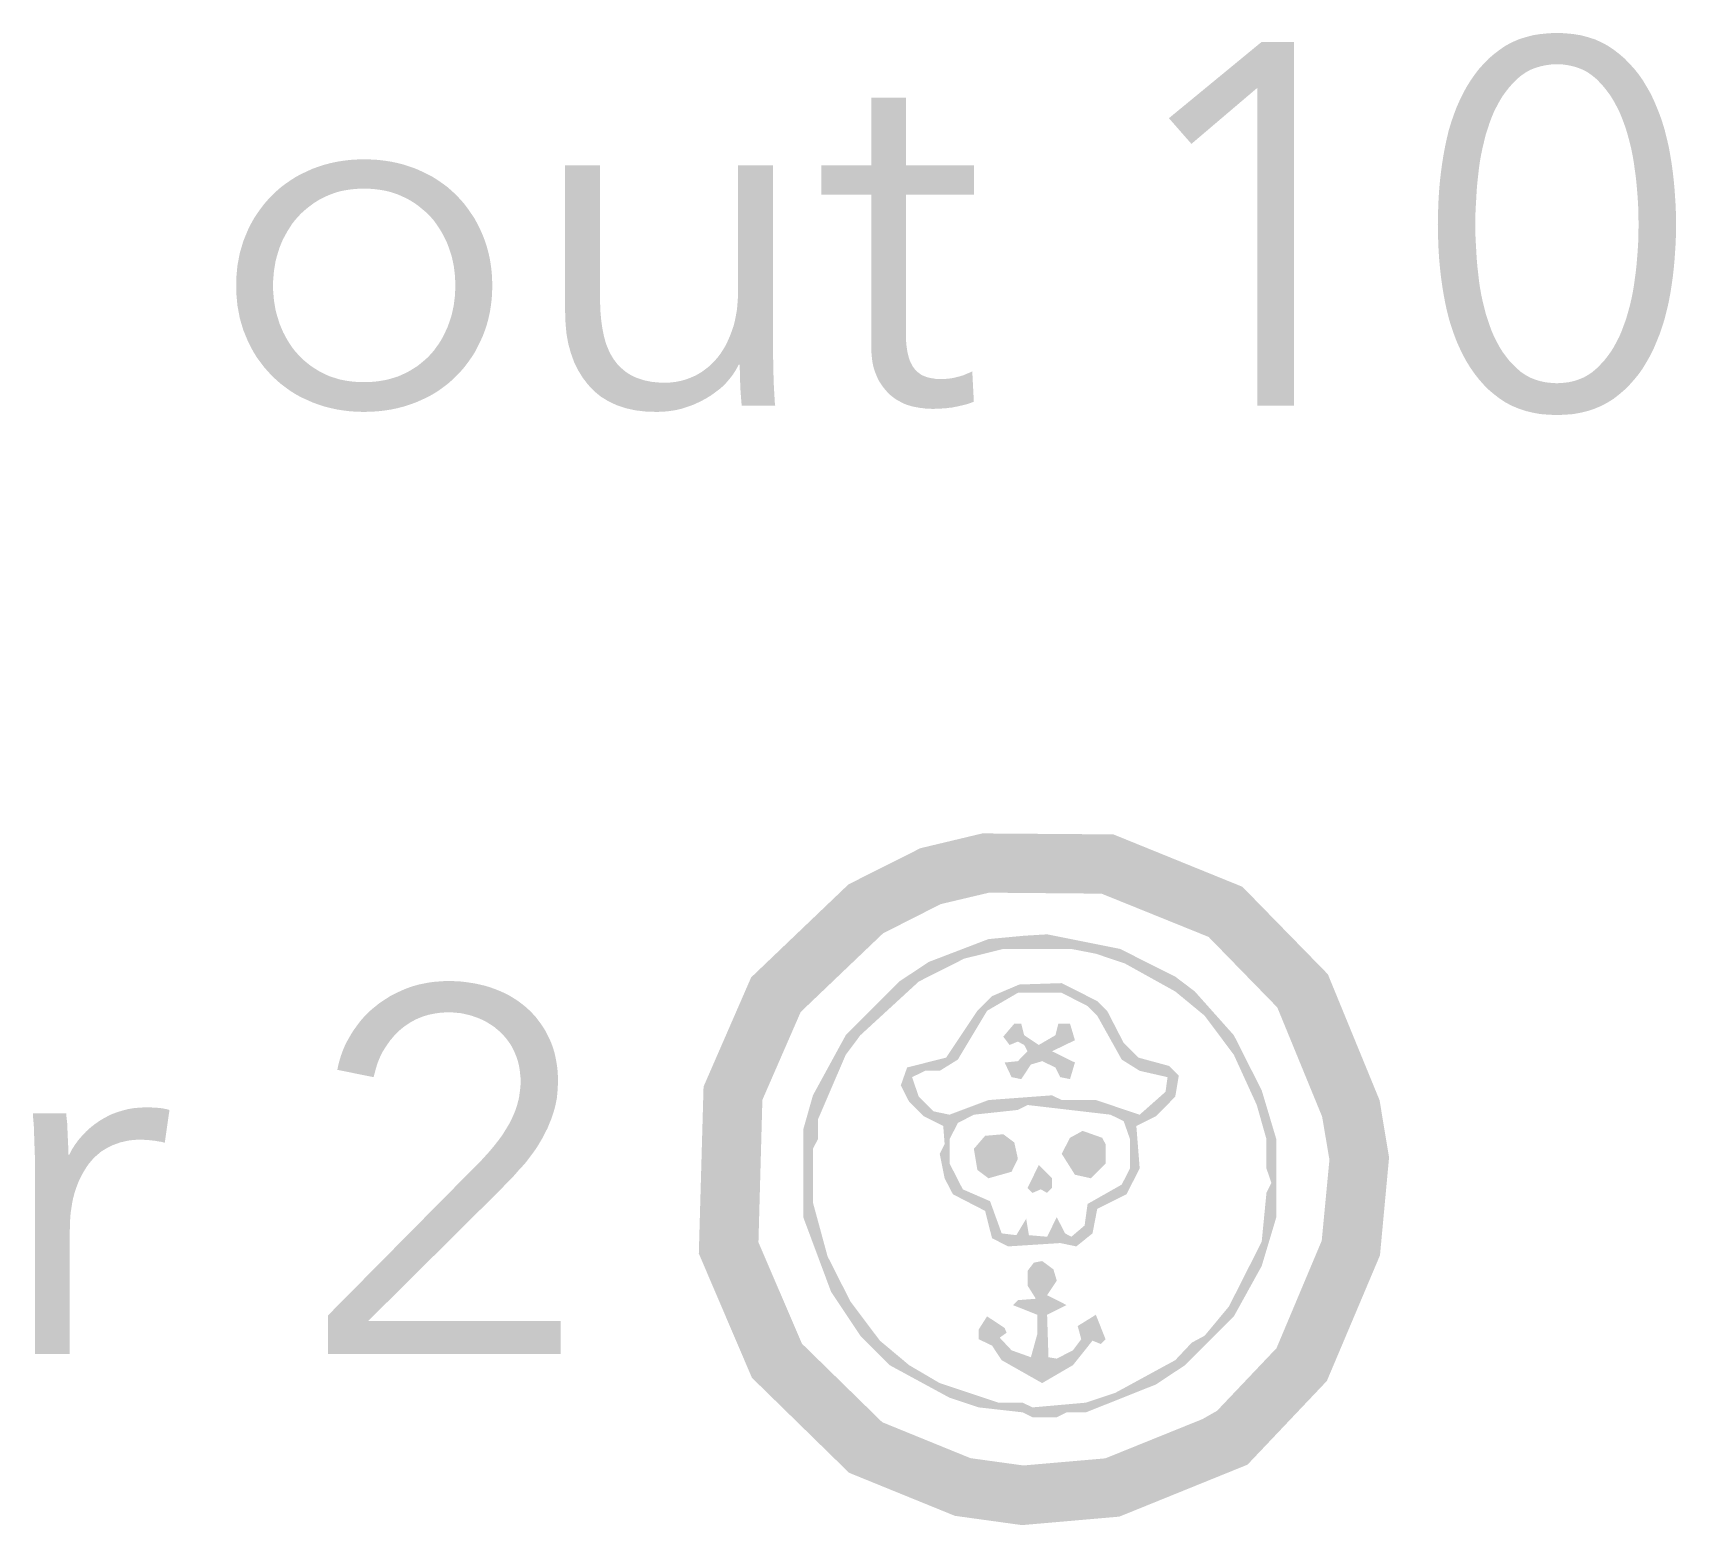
# Model space of a CAD drawing. Header units: millimetres. Extents: x 6 to 594, y 82 to 394.
# Drawn here: x 328.57 to 336.89, y 365.53 to 373.09 of the extents above; entities that cross this region are included whole.
import ezdxf

# ---------------------------------------------------------------- set-up
doc = ezdxf.new("R2010")
doc.units = ezdxf.units.MM
doc.layers.add('RASTER', color=7, linetype='Continuous')

msp = doc.modelspace()

# ---------------------------------------------------------------- hatches: boundary and pattern name
at = {"layer": 'RASTER'}
for points in [[(334.954, 371.2), (334.767, 371.2), (334.767, 372.809), (334.434, 372.526), (334.32, 372.656), (334.788, 373.041), (334.954, 373.041)], [(333.332, 372.269), (332.989, 372.269), (332.989, 371.559), (332.989, 371.542), (332.989, 371.526), (332.99, 371.511), (332.992, 371.497), (332.994, 371.483), (332.996, 371.471), (332.999, 371.458), (333.002, 371.447), (333.005, 371.436), (333.009, 371.426), (333.013, 371.417), (333.018, 371.408), (333.022, 371.399), (333.028, 371.392), (333.033, 371.385), (333.039, 371.378), (333.046, 371.372), (333.052, 371.367), (333.059, 371.362), (333.066, 371.357), (333.074, 371.353), (333.081, 371.35), (333.089, 371.347), (333.098, 371.344), (333.106, 371.342), (333.115, 371.34), (333.124, 371.339), (333.133, 371.337), (333.142, 371.336), (333.151, 371.336), (333.161, 371.335), (333.171, 371.335), (333.18, 371.335), (333.189, 371.336), (333.198, 371.337), (333.208, 371.338), (333.218, 371.339), (333.227, 371.341), (333.237, 371.343), (333.247, 371.346), (333.257, 371.348), (333.267, 371.351), (333.277, 371.354), (333.287, 371.358), (333.296, 371.362), (333.306, 371.366), (333.315, 371.37), (333.324, 371.374), (333.332, 371.221), (333.32, 371.216), (333.308, 371.212), (333.296, 371.208), (333.284, 371.205), (333.272, 371.202), (333.259, 371.199), (333.247, 371.196), (333.234, 371.194), (333.221, 371.191), (333.208, 371.19), (333.195, 371.188), (333.181, 371.187), (333.167, 371.186), (333.153, 371.185), (333.139, 371.185), (333.124, 371.184), (333.111, 371.185), (333.099, 371.185), (333.086, 371.186), (333.073, 371.188), (333.06, 371.189), (333.047, 371.192), (333.033, 371.194), (333.02, 371.197), (333.006, 371.201), (332.993, 371.205), (332.98, 371.21), (332.967, 371.216), (332.955, 371.223), (332.942, 371.23), (332.93, 371.238), (332.918, 371.247), (332.907, 371.256), (332.896, 371.267), (332.886, 371.278), (332.876, 371.29), (332.867, 371.302), (332.858, 371.316), (332.849, 371.33), (332.842, 371.346), (332.835, 371.362), (332.829, 371.379), (332.823, 371.398), (332.819, 371.418), (332.816, 371.439), (332.814, 371.461), (332.812, 371.485), (332.812, 371.509), (332.812, 372.269), (332.56, 372.269), (332.56, 372.417), (332.812, 372.417), (332.812, 372.76), (332.989, 372.76), (332.989, 372.417), (333.332, 372.417)], [(332.157, 371.2), (332.155, 371.213), (332.154, 371.225), (332.153, 371.239), (332.152, 371.252), (332.151, 371.266), (332.15, 371.28), (332.149, 371.294), (332.149, 371.309), (332.148, 371.324), (332.148, 371.338), (332.147, 371.351), (332.147, 371.364), (332.147, 371.376), (332.146, 371.387), (332.146, 371.398), (332.146, 371.408), (332.141, 371.408), (332.127, 371.382), (332.111, 371.357), (332.093, 371.334), (332.073, 371.311), (332.051, 371.29), (332.026, 371.271), (332, 371.252), (331.972, 371.235), (331.943, 371.22), (331.913, 371.206), (331.882, 371.195), (331.852, 371.185), (331.821, 371.178), (331.789, 371.173), (331.757, 371.17), (331.725, 371.169), (331.669, 371.171), (331.617, 371.177), (331.568, 371.188), (331.523, 371.203), (331.481, 371.223), (331.443, 371.246), (331.409, 371.274), (331.378, 371.307), (331.351, 371.342), (331.327, 371.381), (331.307, 371.422), (331.291, 371.467), (331.278, 371.513), (331.269, 371.563), (331.264, 371.615), (331.262, 371.671), (331.262, 372.417), (331.439, 372.417), (331.439, 371.743), (331.439, 371.72), (331.44, 371.696), (331.441, 371.674), (331.443, 371.652), (331.445, 371.63), (331.448, 371.609), (331.451, 371.589), (331.455, 371.569), (331.459, 371.55), (331.464, 371.532), (331.469, 371.514), (331.476, 371.497), (331.483, 371.48), (331.49, 371.465), (331.499, 371.45), (331.508, 371.435), (331.518, 371.422), (331.528, 371.409), (331.54, 371.397), (331.552, 371.386), (331.565, 371.375), (331.579, 371.365), (331.594, 371.356), (331.609, 371.348), (331.626, 371.341), (331.643, 371.335), (331.662, 371.329), (331.681, 371.325), (331.702, 371.321), (331.723, 371.319), (331.746, 371.317), (331.769, 371.317), (331.787, 371.317), (331.804, 371.319), (331.821, 371.321), (331.838, 371.324), (331.855, 371.328), (331.872, 371.333), (331.889, 371.339), (331.906, 371.346), (331.922, 371.353), (331.938, 371.362), (331.953, 371.371), (331.968, 371.382), (331.983, 371.393), (331.997, 371.405), (332.011, 371.419), (332.024, 371.433), (332.037, 371.448), (332.049, 371.464), (332.06, 371.481), (332.071, 371.499), (332.081, 371.518), (332.09, 371.538), (332.099, 371.559), (332.107, 371.581), (332.115, 371.604), (332.121, 371.628), (332.126, 371.653), (332.131, 371.679), (332.134, 371.706), (332.136, 371.734), (332.138, 371.763), (332.138, 371.793), (332.138, 372.417), (332.315, 372.417), (332.315, 371.468), (332.315, 371.455), (332.315, 371.441), (332.316, 371.427), (332.316, 371.411), (332.316, 371.395), (332.317, 371.378), (332.317, 371.359), (332.318, 371.34), (332.318, 371.321), (332.319, 371.302), (332.32, 371.284), (332.321, 371.266), (332.322, 371.249), (332.323, 371.232), (332.324, 371.216), (332.326, 371.2)], [(331.239, 366.4), (330.061, 366.4), (330.061, 366.595), (330.815, 367.357), (330.825, 367.367), (330.836, 367.378), (330.846, 367.389), (330.856, 367.4), (330.866, 367.411), (330.877, 367.423), (330.887, 367.435), (330.897, 367.447), (330.907, 367.459), (330.916, 367.471), (330.926, 367.483), (330.935, 367.496), (330.944, 367.508), (330.952, 367.521), (330.96, 367.534), (330.968, 367.547), (330.976, 367.56), (330.983, 367.573), (330.99, 367.587), (330.996, 367.6), (331.002, 367.614), (331.008, 367.628), (331.013, 367.643), (331.018, 367.657), (331.022, 367.672), (331.026, 367.687), (331.029, 367.702), (331.031, 367.717), (331.033, 367.732), (331.035, 367.747), (331.036, 367.762), (331.036, 367.778), (331.036, 367.798), (331.034, 367.817), (331.032, 367.836), (331.029, 367.855), (331.025, 367.873), (331.02, 367.89), (331.014, 367.907), (331.007, 367.924), (331, 367.94), (330.992, 367.955), (330.983, 367.97), (330.973, 367.984), (330.963, 367.997), (330.952, 368.01), (330.94, 368.022), (330.928, 368.034), (330.915, 368.045), (330.902, 368.056), (330.888, 368.065), (330.874, 368.074), (330.859, 368.083), (330.843, 368.091), (330.827, 368.098), (330.811, 368.104), (330.794, 368.11), (330.778, 368.115), (330.76, 368.119), (330.743, 368.123), (330.726, 368.126), (330.708, 368.127), (330.69, 368.129), (330.672, 368.129), (330.636, 368.128), (330.601, 368.123), (330.567, 368.116), (330.536, 368.106), (330.505, 368.093), (330.476, 368.077), (330.448, 368.058), (330.422, 368.037), (330.398, 368.013), (330.376, 367.987), (330.357, 367.96), (330.339, 367.932), (330.324, 367.902), (330.311, 367.87), (330.301, 367.836), (330.292, 367.801), (330.108, 367.838), (330.113, 367.862), (330.119, 367.885), (330.126, 367.908), (330.134, 367.931), (330.143, 367.953), (330.153, 367.975), (330.165, 367.996), (330.177, 368.017), (330.19, 368.038), (330.204, 368.057), (330.218, 368.076), (330.233, 368.095), (330.249, 368.112), (330.266, 368.129), (330.283, 368.145), (330.302, 368.16), (330.32, 368.175), (330.34, 368.188), (330.36, 368.201), (330.38, 368.214), (330.402, 368.225), (330.424, 368.235), (330.446, 368.245), (330.469, 368.254), (330.493, 368.262), (330.517, 368.269), (330.542, 368.274), (330.567, 368.279), (330.592, 368.283), (330.618, 368.285), (330.645, 368.287), (330.672, 368.288), (330.7, 368.287), (330.727, 368.286), (330.754, 368.283), (330.781, 368.279), (330.807, 368.275), (330.833, 368.269), (330.859, 368.263), (330.884, 368.255), (330.909, 368.246), (330.932, 368.237), (330.956, 368.226), (330.978, 368.215), (330.999, 368.202), (331.02, 368.189), (331.04, 368.174), (331.059, 368.159), (331.078, 368.142), (331.095, 368.125), (331.112, 368.107), (331.127, 368.087), (331.142, 368.067), (331.156, 368.046), (331.168, 368.024), (331.18, 368), (331.191, 367.976), (331.2, 367.951), (331.208, 367.925), (331.214, 367.898), (331.219, 367.87), (331.223, 367.841), (331.225, 367.811), (331.226, 367.781), (331.225, 367.759), (331.224, 367.737), (331.222, 367.716), (331.22, 367.695), (331.216, 367.675), (331.212, 367.655), (331.207, 367.636), (331.201, 367.617), (331.195, 367.598), (331.188, 367.58), (331.18, 367.561), (331.173, 367.543), (331.164, 367.526), (331.155, 367.508), (331.146, 367.491), (331.136, 367.474), (331.126, 367.457), (331.115, 367.44), (331.104, 367.424), (331.092, 367.408), (331.08, 367.392), (331.068, 367.376), (331.055, 367.36), (331.041, 367.345), (331.027, 367.33), (331.014, 367.315), (331, 367.299), (330.985, 367.284), (330.971, 367.269), (330.956, 367.254), (330.942, 367.239), (330.927, 367.224), (330.264, 366.566), (331.239, 366.566)], [(328.576, 367.349), (328.576, 367.362), (328.576, 367.375), (328.576, 367.39), (328.576, 367.406), (328.575, 367.422), (328.575, 367.439), (328.574, 367.457), (328.574, 367.476), (328.573, 367.496), (328.572, 367.514), (328.571, 367.533), (328.571, 367.551), (328.57, 367.568), (328.568, 367.585), (328.567, 367.601), (328.566, 367.617), (328.735, 367.617), (328.736, 367.604), (328.737, 367.591), (328.739, 367.578), (328.74, 367.565), (328.74, 367.551), (328.741, 367.537), (328.742, 367.522), (328.743, 367.508), (328.743, 367.493), (328.744, 367.479), (328.744, 367.466), (328.745, 367.453), (328.745, 367.441), (328.745, 367.43), (328.745, 367.419), (328.745, 367.409), (328.751, 367.409), (328.764, 367.435), (328.78, 367.46), (328.797, 367.483), (328.816, 367.505), (328.836, 367.526), (328.858, 367.546), (328.881, 367.564), (328.907, 367.582), (328.933, 367.597), (328.96, 367.611), (328.988, 367.622), (329.017, 367.631), (329.047, 367.639), (329.077, 367.644), (329.109, 367.647), (329.141, 367.648), (329.149, 367.648), (329.157, 367.648), (329.165, 367.648), (329.173, 367.647), (329.18, 367.647), (329.188, 367.647), (329.195, 367.646), (329.202, 367.645), (329.209, 367.645), (329.215, 367.644), (329.222, 367.643), (329.229, 367.642), (329.236, 367.64), (329.243, 367.639), (329.25, 367.637), (329.258, 367.635), (329.234, 367.469), (329.23, 367.47), (329.225, 367.471), (329.22, 367.473), (329.213, 367.474), (329.207, 367.475), (329.199, 367.476), (329.191, 367.478), (329.182, 367.479), (329.173, 367.48), (329.164, 367.481), (329.155, 367.482), (329.146, 367.483), (329.137, 367.483), (329.128, 367.484), (329.119, 367.484), (329.109, 367.484), (329.092, 367.484), (329.075, 367.483), (329.057, 367.481), (329.041, 367.478), (329.024, 367.474), (329.007, 367.47), (328.991, 367.464), (328.974, 367.458), (328.958, 367.451), (328.943, 367.443), (328.928, 367.434), (328.913, 367.425), (328.9, 367.414), (328.886, 367.402), (328.873, 367.39), (328.861, 367.376), (328.849, 367.362), (328.838, 367.346), (328.828, 367.33), (328.818, 367.313), (328.808, 367.294), (328.799, 367.275), (328.791, 367.255), (328.783, 367.233), (328.776, 367.211), (328.77, 367.188), (328.765, 367.163), (328.761, 367.137), (328.757, 367.111), (328.755, 367.083), (328.754, 367.054), (328.753, 367.024), (328.753, 366.4), (328.576, 366.4), (328.576, 367.349)]]:
    msp.add_hatch(color=7, dxfattribs=at).paths.add_polyline_path(points)
h = msp.add_hatch(color=7, dxfattribs=at)
h.paths.add_polyline_path([(336.285, 373.088), (336.327, 373.086), (336.368, 373.082), (336.406, 373.076), (336.443, 373.066), (336.478, 373.055), (336.511, 373.04), (336.543, 373.023), (336.573, 373.003), (336.601, 372.981), (336.628, 372.958), (336.653, 372.932), (336.677, 372.906), (336.7, 372.877), (336.721, 372.847), (336.74, 372.815), (336.759, 372.782), (336.776, 372.747), (336.791, 372.711), (336.806, 372.674), (336.819, 372.636), (336.831, 372.597), (336.841, 372.556), (336.851, 372.514), (336.859, 372.471), (336.866, 372.428), (336.872, 372.384), (336.877, 372.34), (336.881, 372.296), (336.884, 372.252), (336.887, 372.207), (336.888, 372.163), (336.889, 372.118), (336.888, 372.073), (336.887, 372.029), (336.884, 371.984), (336.881, 371.94), (336.877, 371.896), (336.872, 371.852), (336.866, 371.809), (336.859, 371.766), (336.851, 371.723), (336.841, 371.681), (336.831, 371.641), (336.819, 371.602), (336.806, 371.564), (336.791, 371.527), (336.776, 371.491), (336.759, 371.456), (336.74, 371.423), (336.721, 371.391), (336.7, 371.361), (336.677, 371.333), (336.653, 371.306), (336.628, 371.281), (336.601, 371.258), (336.573, 371.236), (336.543, 371.217), (336.511, 371.2), (336.478, 371.186), (336.443, 371.174), (336.406, 371.165), (336.368, 371.158), (336.327, 371.155), (336.285, 371.153), (336.243, 371.155), (336.202, 371.158), (336.163, 371.165), (336.126, 371.174), (336.091, 371.186), (336.057, 371.2), (336.025, 371.217), (335.996, 371.236), (335.967, 371.258), (335.94, 371.281), (335.915, 371.306), (335.891, 371.333), (335.869, 371.361), (335.848, 371.391), (335.828, 371.423), (335.81, 371.456), (335.793, 371.491), (335.777, 371.527), (335.763, 371.564), (335.75, 371.602), (335.738, 371.641), (335.728, 371.681), (335.719, 371.723), (335.711, 371.766), (335.704, 371.809), (335.698, 371.852), (335.693, 371.896), (335.689, 371.94), (335.686, 371.984), (335.684, 372.029), (335.683, 372.073), (335.682, 372.118), (335.683, 372.163), (335.684, 372.207), (335.686, 372.252), (335.689, 372.296), (335.693, 372.34), (335.698, 372.384), (335.704, 372.428), (335.711, 372.471), (335.719, 372.514), (335.728, 372.556), (335.738, 372.597), (335.75, 372.636), (335.763, 372.674), (335.777, 372.711), (335.793, 372.747), (335.81, 372.782), (335.828, 372.815), (335.848, 372.847), (335.869, 372.877), (335.891, 372.906), (335.915, 372.932), (335.94, 372.958), (335.967, 372.981), (335.996, 373.003), (336.025, 373.023), (336.057, 373.04), (336.091, 373.055), (336.126, 373.066), (336.163, 373.076), (336.202, 373.082), (336.243, 373.086), (336.285, 373.088)])
h.paths.add_polyline_path([(336.285, 372.929), (336.256, 372.928), (336.227, 372.924), (336.2, 372.918), (336.174, 372.91), (336.149, 372.9), (336.126, 372.887), (336.103, 372.871), (336.083, 372.854), (336.063, 372.834), (336.044, 372.813), (336.027, 372.791), (336.01, 372.768), (335.995, 372.743), (335.981, 372.717), (335.967, 372.69), (335.955, 372.661), (335.944, 372.632), (335.934, 372.601), (335.924, 372.57), (335.916, 372.537), (335.908, 372.504), (335.901, 372.47), (335.895, 372.436), (335.89, 372.4), (335.886, 372.364), (335.882, 372.328), (335.879, 372.293), (335.877, 372.257), (335.875, 372.222), (335.873, 372.187), (335.872, 372.152), (335.872, 372.118), (335.872, 372.083), (335.873, 372.049), (335.875, 372.014), (335.877, 371.979), (335.879, 371.944), (335.882, 371.908), (335.886, 371.873), (335.89, 371.837), (335.895, 371.802), (335.901, 371.767), (335.908, 371.734), (335.916, 371.701), (335.924, 371.669), (335.934, 371.638), (335.944, 371.608), (335.955, 371.578), (335.967, 371.55), (335.981, 371.523), (335.995, 371.497), (336.01, 371.473), (336.027, 371.45), (336.044, 371.428), (336.063, 371.408), (336.083, 371.389), (336.103, 371.371), (336.126, 371.356), (336.149, 371.343), (336.174, 371.333), (336.2, 371.325), (336.227, 371.319), (336.256, 371.316), (336.285, 371.314), (336.315, 371.316), (336.343, 371.319), (336.37, 371.325), (336.395, 371.333), (336.42, 371.343), (336.443, 371.356), (336.465, 371.371), (336.486, 371.389), (336.505, 371.408), (336.524, 371.428), (336.541, 371.45), (336.558, 371.473), (336.573, 371.497), (336.587, 371.523), (336.601, 371.55), (336.613, 371.578), (336.624, 371.608), (336.635, 371.638), (336.644, 371.669), (336.653, 371.701), (336.661, 371.734), (336.668, 371.767), (336.674, 371.802), (336.679, 371.837), (336.684, 371.873), (336.688, 371.908), (336.691, 371.944), (336.694, 371.979), (336.696, 372.014), (336.698, 372.049), (336.698, 372.083), (336.699, 372.118), (336.698, 372.152), (336.698, 372.187), (336.696, 372.222), (336.694, 372.257), (336.691, 372.293), (336.688, 372.328), (336.684, 372.364), (336.679, 372.4), (336.674, 372.436), (336.668, 372.47), (336.661, 372.504), (336.653, 372.537), (336.644, 372.57), (336.635, 372.601), (336.624, 372.632), (336.613, 372.661), (336.601, 372.69), (336.587, 372.717), (336.573, 372.743), (336.558, 372.768), (336.541, 372.791), (336.524, 372.813), (336.505, 372.834), (336.486, 372.854), (336.465, 372.871), (336.443, 372.887), (336.42, 372.9), (336.395, 372.91), (336.37, 372.918), (336.343, 372.924), (336.315, 372.928), (336.285, 372.929)])
h = msp.add_hatch(color=7, dxfattribs=at)
h.paths.add_polyline_path([(330.893, 371.808), (330.892, 371.774), (330.89, 371.741), (330.886, 371.708), (330.881, 371.676), (330.874, 371.644), (330.866, 371.613), (330.856, 371.583), (330.845, 371.554), (330.832, 371.525), (330.818, 371.497), (330.804, 371.47), (330.787, 371.444), (330.77, 371.42), (330.752, 371.396), (330.732, 371.373), (330.711, 371.351), (330.689, 371.33), (330.666, 371.31), (330.642, 371.292), (330.617, 371.274), (330.591, 371.258), (330.563, 371.243), (330.535, 371.23), (330.506, 371.217), (330.475, 371.206), (330.444, 371.196), (330.413, 371.188), (330.38, 371.181), (330.347, 371.176), (330.313, 371.172), (330.278, 371.17), (330.243, 371.169), (330.208, 371.17), (330.174, 371.172), (330.141, 371.176), (330.108, 371.181), (330.076, 371.188), (330.044, 371.196), (330.013, 371.206), (329.983, 371.217), (329.954, 371.23), (329.925, 371.243), (329.898, 371.258), (329.872, 371.274), (329.847, 371.292), (329.823, 371.31), (329.8, 371.33), (329.778, 371.351), (329.757, 371.373), (329.737, 371.396), (329.719, 371.42), (329.701, 371.444), (329.685, 371.47), (329.67, 371.497), (329.656, 371.525), (329.644, 371.554), (329.632, 371.583), (329.623, 371.613), (329.614, 371.644), (329.608, 371.676), (329.602, 371.708), (329.599, 371.741), (329.596, 371.774), (329.596, 371.808), (329.596, 371.843), (329.599, 371.876), (329.602, 371.909), (329.608, 371.941), (329.614, 371.973), (329.623, 372.003), (329.632, 372.034), (329.644, 372.063), (329.656, 372.092), (329.67, 372.12), (329.685, 372.147), (329.701, 372.172), (329.719, 372.197), (329.737, 372.221), (329.757, 372.244), (329.778, 372.266), (329.8, 372.287), (329.823, 372.307), (329.847, 372.325), (329.872, 372.342), (329.898, 372.359), (329.925, 372.373), (329.954, 372.387), (329.983, 372.4), (330.013, 372.411), (330.044, 372.421), (330.076, 372.429), (330.108, 372.436), (330.141, 372.441), (330.174, 372.445), (330.208, 372.447), (330.243, 372.448), (330.278, 372.447), (330.313, 372.445), (330.347, 372.441), (330.38, 372.436), (330.413, 372.429), (330.444, 372.421), (330.475, 372.411), (330.506, 372.4), (330.535, 372.387), (330.563, 372.373), (330.591, 372.359), (330.617, 372.342), (330.642, 372.325), (330.666, 372.307), (330.689, 372.287), (330.711, 372.266), (330.732, 372.244), (330.752, 372.221), (330.77, 372.197), (330.787, 372.172), (330.804, 372.147), (330.818, 372.12), (330.832, 372.092), (330.845, 372.063), (330.856, 372.034), (330.866, 372.003), (330.874, 371.973), (330.881, 371.941), (330.886, 371.909), (330.89, 371.876), (330.892, 371.843), (330.893, 371.808)])
h.paths.add_polyline_path([(330.706, 371.808), (330.705, 371.834), (330.704, 371.858), (330.701, 371.883), (330.698, 371.907), (330.693, 371.931), (330.688, 371.954), (330.681, 371.977), (330.673, 372), (330.665, 372.022), (330.655, 372.043), (330.645, 372.063), (330.634, 372.083), (330.622, 372.102), (330.609, 372.121), (330.596, 372.139), (330.581, 372.156), (330.566, 372.172), (330.549, 372.187), (330.532, 372.201), (330.515, 372.215), (330.496, 372.228), (330.477, 372.24), (330.456, 372.251), (330.435, 372.261), (330.414, 372.27), (330.391, 372.278), (330.368, 372.285), (330.344, 372.29), (330.32, 372.294), (330.295, 372.297), (330.269, 372.299), (330.243, 372.3), (330.217, 372.299), (330.191, 372.297), (330.166, 372.294), (330.142, 372.29), (330.118, 372.285), (330.096, 372.278), (330.073, 372.27), (330.052, 372.261), (330.031, 372.251), (330.011, 372.24), (329.992, 372.228), (329.974, 372.215), (329.956, 372.201), (329.939, 372.187), (329.923, 372.172), (329.908, 372.156), (329.893, 372.139), (329.879, 372.121), (329.867, 372.102), (329.855, 372.083), (329.844, 372.063), (329.833, 372.043), (329.824, 372.022), (329.815, 372), (329.808, 371.977), (329.801, 371.954), (329.795, 371.931), (329.791, 371.907), (329.787, 371.883), (329.785, 371.858), (329.783, 371.834), (329.783, 371.808), (329.783, 371.783), (329.785, 371.758), (329.787, 371.734), (329.791, 371.71), (329.795, 371.686), (329.801, 371.663), (329.808, 371.64), (329.815, 371.617), (329.824, 371.595), (329.833, 371.574), (329.844, 371.553), (329.855, 371.533), (329.867, 371.514), (329.879, 371.496), (329.893, 371.478), (329.908, 371.461), (329.923, 371.445), (329.939, 371.43), (329.956, 371.416), (329.974, 371.402), (329.992, 371.39), (330.011, 371.378), (330.031, 371.367), (330.052, 371.357), (330.073, 371.348), (330.096, 371.341), (330.118, 371.334), (330.142, 371.329), (330.166, 371.325), (330.191, 371.322), (330.217, 371.32), (330.243, 371.32), (330.269, 371.32), (330.295, 371.322), (330.32, 371.325), (330.344, 371.329), (330.368, 371.334), (330.391, 371.341), (330.414, 371.348), (330.435, 371.357), (330.456, 371.367), (330.477, 371.378), (330.496, 371.39), (330.515, 371.402), (330.532, 371.416), (330.549, 371.43), (330.566, 371.445), (330.581, 371.461), (330.596, 371.478), (330.609, 371.496), (330.622, 371.514), (330.634, 371.533), (330.645, 371.553), (330.655, 371.574), (330.665, 371.595), (330.673, 371.617), (330.681, 371.64), (330.688, 371.663), (330.693, 371.686), (330.698, 371.71), (330.701, 371.734), (330.704, 371.758), (330.705, 371.783), (330.706, 371.808)])
h = msp.add_hatch(color=7, dxfattribs=at)
h.paths.add_polyline_path([(333.375, 369.035), (334.039, 369.03), (334.692, 368.765), (335.125, 368.322), (335.387, 367.684), (335.435, 367.394), (335.389, 366.899), (335.12, 366.263), (334.718, 365.839), (334.069, 365.576), (333.576, 365.533), (333.236, 365.58), (332.7, 365.798), (332.208, 366.279), (331.939, 366.908), (331.963, 367.753), (332.204, 368.306), (332.697, 368.777), (333.061, 368.96)])
h.paths.add_polyline_path([(333.409, 368.735), (333.164, 368.677), (332.872, 368.529), (332.455, 368.131), (332.261, 367.686), (332.241, 366.965), (332.461, 366.452), (332.868, 366.054), (333.315, 365.872), (333.583, 365.835), (333.998, 365.871), (334.545, 366.092), (334.865, 366.429), (335.094, 366.973), (335.133, 367.383), (335.096, 367.601), (334.869, 368.154), (334.521, 368.511), (333.979, 368.73), (333.409, 368.735)])
h = msp.add_hatch(color=7, dxfattribs=at)
h.paths.add_polyline_path([(333.463, 368.838), (333.9, 368.846), (334.123, 368.796), (334.451, 368.655), (334.674, 368.507), (334.846, 368.334), (335.044, 368.038), (335.185, 367.66), (335.234, 367.413), (335.234, 367.191), (335.135, 366.746), (334.896, 366.319), (334.599, 366.022), (334.222, 365.832), (333.802, 365.733), (333.555, 365.733), (333.505, 365.758), (333.258, 365.783), (333.11, 365.832), (332.757, 366.022), (332.485, 366.269), (332.362, 366.442), (332.196, 366.771), (332.122, 367.067), (332.122, 367.462), (332.171, 367.709), (332.312, 368.063), (332.485, 368.31), (332.633, 368.458), (332.831, 368.606), (333.11, 368.747), (333.332, 368.821)])
h.paths.add_polyline_path([(333.678, 368.796), (333.629, 368.771), (333.431, 368.771), (333.11, 368.673), (332.88, 368.557), (332.609, 368.359), (332.436, 368.137), (332.295, 367.858), (332.221, 367.635), (332.196, 367.339), (332.171, 367.289), (332.196, 367.018), (332.27, 366.771), (332.411, 366.492), (332.535, 366.319), (332.782, 366.096), (333.135, 365.906), (333.382, 365.832), (333.579, 365.832), (333.629, 365.807), (333.728, 365.832), (333.925, 365.832), (334.246, 365.931), (334.624, 366.146), (334.846, 366.393), (335.061, 366.795), (335.135, 367.067), (335.135, 367.215), (335.16, 367.265), (335.135, 367.536), (335.037, 367.858), (334.871, 368.186), (334.807, 368.245), (334.772, 368.31), (334.55, 368.507), (334.197, 368.697), (333.95, 368.771)])
h.paths.add_polyline_path([(333.587, 368.517), (333.703, 368.524), (334.073, 368.45), (334.352, 368.31), (334.451, 368.235), (334.649, 368.013), (334.79, 367.734), (334.864, 367.487), (334.864, 367.092), (334.79, 366.845), (334.649, 366.59), (334.402, 366.343), (334.254, 366.245), (333.9, 366.104), (333.802, 366.104), (333.752, 366.079), (333.629, 366.079), (333.579, 366.104), (333.357, 366.129), (333.209, 366.178), (332.905, 366.343), (332.757, 366.492), (332.609, 366.714), (332.468, 367.092), (332.468, 367.536), (332.517, 367.709), (332.683, 368.013), (332.954, 368.285), (333.103, 368.384), (333.406, 368.5)])
h.paths.add_polyline_path([(333.481, 368.45), (333.283, 368.401), (333.053, 368.285), (332.757, 368.013), (332.683, 367.914), (332.542, 367.586), (332.542, 367.487), (332.517, 367.438), (332.517, 367.166), (332.591, 366.894), (332.707, 366.665), (332.856, 366.467), (333.004, 366.343), (333.159, 366.252), (333.456, 366.153), (333.579, 366.153), (333.629, 366.129), (333.9, 366.153), (334.049, 366.203), (334.352, 366.368), (334.436, 366.457), (334.501, 366.492), (334.624, 366.64), (334.79, 366.968), (334.814, 367.215), (334.839, 367.265), (334.814, 367.339), (334.814, 367.487), (334.765, 367.66), (334.649, 367.914), (334.501, 368.112), (334.352, 368.235), (334.098, 368.376), (333.95, 368.426), (333.826, 368.45)])
h.paths.add_polyline_path([(333.562, 368.27), (333.777, 368.277), (333.957, 368.186), (334.007, 368.137), (334.091, 367.974), (334.165, 367.9), (334.32, 367.858), (334.37, 367.808), (334.352, 367.702), (334.254, 367.603), (334.155, 367.554), (334.172, 367.339), (334.105, 367.208), (333.957, 367.134), (333.933, 367.01), (333.851, 366.944), (333.77, 366.961), (333.505, 366.944), (333.424, 366.986), (333.389, 367.124), (333.226, 367.208), (333.184, 367.289), (333.159, 367.413), (333.184, 367.462), (333.177, 367.554), (333.078, 367.603), (333.004, 367.677), (332.962, 367.759), (332.994, 367.85), (333.192, 367.9), (333.35, 368.137), (333.424, 368.211)])
h.paths.add_polyline_path([(333.555, 368.228), (333.399, 368.137), (333.251, 367.89), (333.159, 367.833), (333.085, 367.833), (333.019, 367.801), (333.053, 367.702), (333.127, 367.628), (333.209, 367.611), (333.406, 367.685), (333.728, 367.709), (333.777, 367.685), (333.95, 367.685), (334.172, 367.611), (334.303, 367.727), (334.313, 367.801), (334.172, 367.833), (334.081, 367.89), (333.957, 368.112), (333.908, 368.161), (333.777, 368.228)])
h.paths.add_polyline_path([(333.537, 368.072), (333.572, 368.072), (333.587, 368.013), (333.661, 367.964), (333.745, 368.013), (333.76, 368.072), (333.819, 368.072), (333.844, 367.988), (333.728, 367.932), (333.844, 367.875), (333.819, 367.791), (333.77, 367.801), (333.745, 367.85), (333.678, 367.882), (333.621, 367.865), (333.572, 367.791), (333.523, 367.801), (333.488, 367.875), (333.555, 367.882), (333.604, 367.932), (333.587, 367.964), (333.555, 367.981), (333.513, 367.964), (333.481, 368.006)])
h.paths.add_polyline_path([(333.604, 367.66), (333.555, 367.635), (333.332, 367.611), (333.251, 367.569), (333.209, 367.487), (333.209, 367.364), (333.276, 367.233), (333.414, 367.173), (333.473, 367.01), (333.547, 367.001), (333.597, 367.084), (333.611, 367.001), (333.703, 366.993), (333.752, 367.092), (333.794, 367.01), (333.826, 366.993), (333.893, 367.05), (333.908, 367.159), (334.081, 367.257), (334.123, 367.339), (334.123, 367.487), (334.091, 367.578), (334.024, 367.611)])
h.paths.add_polyline_path([(333.883, 367.529), (333.982, 367.494), (333.999, 367.462), (333.999, 367.364), (333.925, 367.289), (333.844, 367.307), (333.777, 367.413), (333.819, 367.494)])
h.paths.add_polyline_path([(333.389, 367.504), (333.481, 367.512), (333.537, 367.47), (333.555, 367.388), (333.523, 367.322), (333.406, 367.289), (333.35, 367.331), (333.332, 367.438)])
h.paths.add_polyline_path([(333.661, 367.356), (333.728, 367.289), (333.728, 367.24), (333.703, 367.215), (333.671, 367.233), (333.629, 367.215), (333.604, 367.24)])
h.paths.add_polyline_path([(333.636, 366.862), (333.678, 366.87), (333.735, 366.828), (333.752, 366.771), (333.703, 366.697), (333.802, 366.647), (333.703, 366.598), (333.71, 366.383), (333.752, 366.376), (333.834, 366.418), (333.876, 366.474), (333.858, 366.541), (333.95, 366.598), (333.999, 366.474), (333.975, 366.45), (333.933, 366.467), (333.834, 366.343), (333.678, 366.252), (333.473, 366.368), (333.424, 366.442), (333.357, 366.474), (333.357, 366.524), (333.399, 366.59), (333.488, 366.531), (333.498, 366.507), (333.463, 366.482), (333.523, 366.418), (333.621, 366.383), (333.653, 366.499), (333.653, 366.598), (333.53, 366.647), (333.555, 366.672), (333.646, 366.679), (333.604, 366.746), (333.604, 366.82)])

doc.saveas('drawing.dxf')
